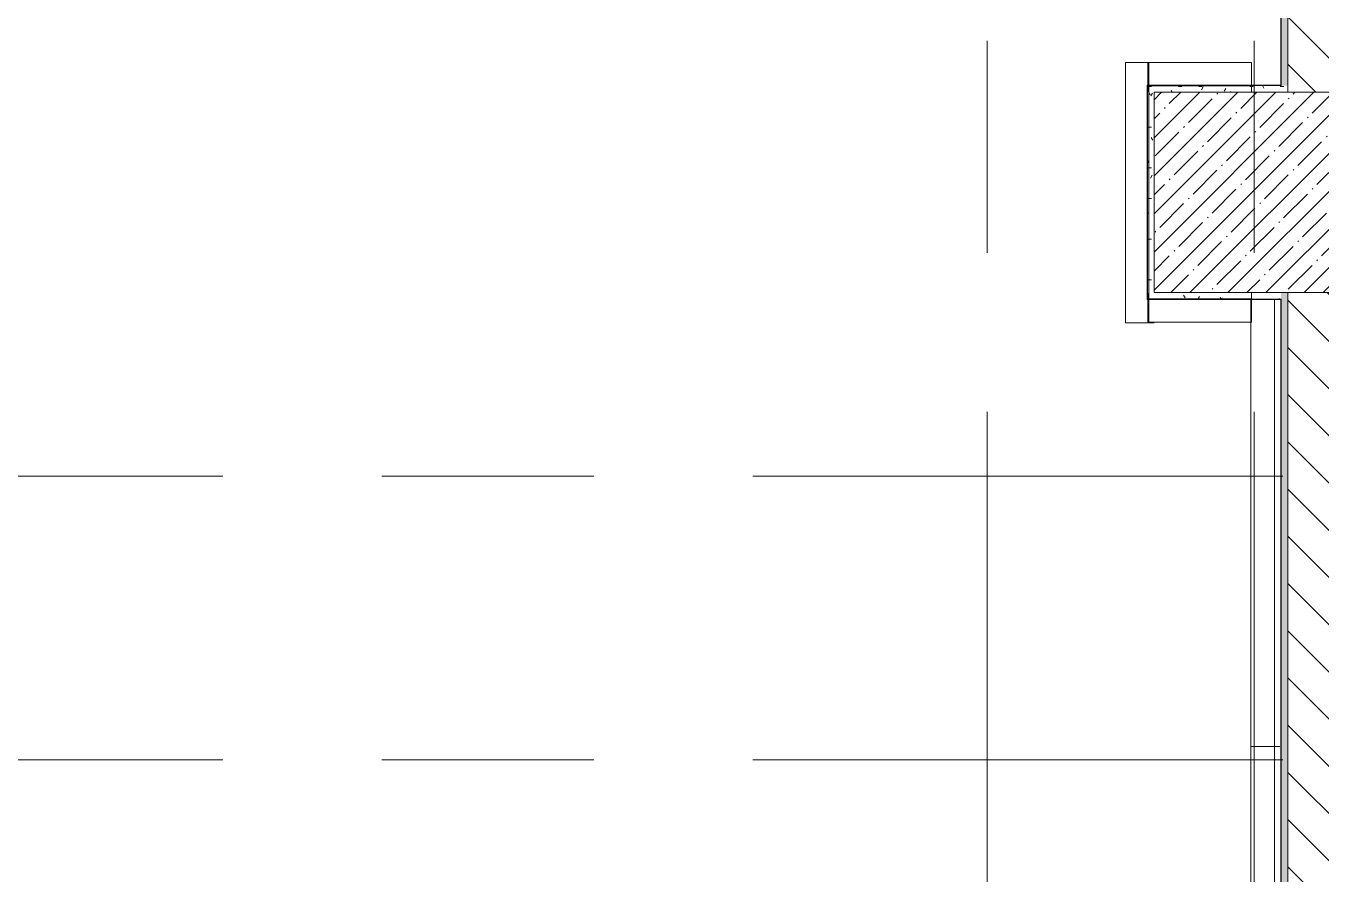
# Model space of a CAD drawing. Header units: millimetres. Extents: x 35147 to 231677, y -8553 to 29000.
# Drawn here: x 62781 to 66660, y 20958 to 23499 of the extents above; entities that cross this region are included whole.
import ezdxf

# ---------------------------------------------------------------- set-up
doc = ezdxf.new("R2010")
doc.units = ezdxf.units.MM
doc.linetypes.add('Осевая', pattern=[3175, 635, -476.25, 1587.5, -476.25])
for name, color, linetype, lineweight in [('A-WALL', 7, 'Continuous', 9), ('I-WALL', 7, 'Continuous', 9), ('S-COLS', 7, 'Continuous', 9), ('Оси-2', 7, 'Осевая', 9)]:
    doc.layers.add(name, color=color, linetype=linetype, lineweight=lineweight)
for name, color, linetype, lineweight, true_color in [('A-WALL-1', 7, 'Continuous', 9, 0x3c3c3c), ('A-WALL-FNSH-1', 7, 'Continuous', 9, 0x3c3c3c), ('I-FURN-1', 7, 'Continuous', 9, 0xf0f0f0)]:
    doc.layers.add(name, color=color, linetype=linetype, lineweight=lineweight, true_color=true_color)
pattern_1 = [(0, (0, 0), (121.92, 30.48), [10.058, -81.382, 10.058, -81.382, -487.68]), (0, (0, 0), (121.92, 30.48), [-182.88, 10.058, -172.822, 10.058, -81.382, -213.36]), (0, (0, 0), (121.92, 30.48), [-457.2, 10.058, -50.902, 10.058, -142.342]), (120, (45.72, 15.24), (-87.356454, 90.345817), [10.058, -81.382, 10.058, -81.382, -487.68]), (120, (45.72, 15.24), (-87.356454, 90.345817), [-182.88, 10.058, -172.822, 10.058, -81.382, -213.36]), (120, (45.72, 15.24), (-87.356454, 90.345817), [-457.2, 10.058, -50.902, 10.058, -142.342]), (240, (60.96, 76.2), (-34.563546, -120.825817), [10.058, -81.382, 10.058, -81.382, -487.68]), (240, (60.96, 76.2), (-34.563546, -120.825817), [-182.88, 10.058, -172.822, 10.058, -81.382, -213.36]), (240, (60.96, 76.2), (-34.563546, -120.825817), [-457.2, 10.058, -50.902, 10.058, -142.342])]

# ---------------------------------------------------------------- blocks, each defined once
blk = doc.blocks.new('Мат в спортивном зале - Т4-31175596-План размещения напольных электротехнических лючков и розеток 2 этажа в осях 12-23')
at = {"layer": 'I-FURN-1'}
for p, q in [((881.3, -839.3), (-458.7, -839.3)), ((-458.7, -839.3), (-458.7, -909.3)), ((-458.7, -909.3), (-458.7, -839.3)), ((-458.7, -839.3), (812.3, -839.3)), ((812.3, -839.3), (881.3, -839.3)), ((881.3, -909.3), (881.3, -839.3)), ((881.3, -839.3), (881.3, -840.6)), ((881.3, -840.6), (881.3, -909.3)), ((-458.7, -925.9), (-458.7, -906.7)), ((-458.7, -909.3), (881.3, -909.3)), ((881.3, -909.3), (-458.7, -909.3)), ((881.3, -906.7), (881.3, -925.9))]:
    blk.add_line(p, q, dxfattribs=at)
blk = doc.blocks.new('Мат в спортивном зале - Т4-V207-План размещения напольных электротехнических лючков и розеток 2 этажа в осях 12-23')
at = {"layer": 'I-FURN-1'}
for p, q in [((881.3, -839.3), (-458.7, -839.3)), ((-458.7, -839.3), (-458.7, -909.3)), ((-458.7, -909.3), (-458.7, -839.3)), ((-458.7, -839.3), (881.3, -839.3)), ((881.3, -909.3), (881.3, -839.3)), ((881.3, -839.3), (881.3, -909.3)), ((-458.7, -925.9), (-458.7, -906.7)), ((-458.7, -909.3), (881.3, -909.3)), ((881.3, -909.3), (-458.7, -909.3)), ((881.3, -906.7), (881.3, -925.9))]:
    blk.add_line(p, q, dxfattribs=at)
blk = doc.blocks.new('Мат в спортивном зале - Т7-V229-План размещения напольных электротехнических лючков и розеток 2 этажа в осях 12-23')
at = {"layer": 'I-FURN-1'}
for p, q in [((881.3, -839.3), (571.3, -839.3)), ((571.3, -839.3), (571.3, -909.3)), ((571.3, -908.3), (571.3, -839.3)), ((571.3, -839.3), (573.9, -839.3)), ((573.9, -839.3), (881.3, -839.3)), ((881.3, -909.3), (881.3, -839.3)), ((881.3, -839.3), (881.3, -908.3)), ((571.3, -925.9), (571.3, -906.7)), ((571.3, -909.3), (881.3, -909.3)), ((881.3, -906.7), (881.3, -925.9))]:
    blk.add_line(p, q, dxfattribs=at)
blk = doc.blocks.new('Мат в спортивном зале - Т7-V230-План размещения напольных электротехнических лючков и розеток 2 этажа в осях 12-23')
at = {"layer": 'I-FURN-1'}
for p, q in [((571.3, 925.9), (571.3, 906.7)), ((881.3, 909.3), (571.3, 909.3)), ((571.3, 909.3), (571.3, 839.3)), ((571.3, 839.3), (571.3, 908.3)), ((881.3, 906.7), (881.3, 925.9)), ((881.3, 839.3), (881.3, 909.3)), ((881.3, 908.3), (881.3, 839.3)), ((571.3, 839.3), (881.3, 839.3)), ((573.9, 839.3), (571.3, 839.3)), ((880, 839.3), (573.9, 839.3)), ((881.3, 839.3), (880, 839.3))]:
    blk.add_line(p, q, dxfattribs=at)
blk = doc.blocks.new('Мат в спортивном зале - Т6-V233-План размещения напольных электротехнических лючков и розеток 2 этажа в осях 12-23')
at = {"layer": 'I-FURN-1'}
for p, q in [((881.3, -839.3), (101.3, -839.3)), ((101.3, -839.3), (101.3, -909.3)), ((101.3, -909.3), (101.3, -839.3)), ((101.3, -839.3), (881.3, -839.3)), ((881.3, -909.3), (881.3, -839.3)), ((881.3, -839.3), (881.3, -906.7)), ((101.3, -925.9), (101.3, -906.7)), ((101.3, -909.3), (881.3, -909.3)), ((103.3, -909.3), (101.3, -909.3)), ((172.3, -909.3), (103.3, -909.3)), ((881.3, -909.3), (812.3, -909.3)), ((881.3, -906.7), (881.3, -925.9)), ((881.3, -906.7), (881.3, -909.3))]:
    blk.add_line(p, q, dxfattribs=at)

msp = doc.modelspace()

# ---------------------------------------------------------------- hatches: boundary and pattern name
at = {"layer": 'I-WALL'}
h = msp.add_hatch(dxfattribs=at)
h.set_pattern_fill('FP_58', color=256, style=0, pattern_type=2)
h.set_pattern_definition(pattern_1)
h.paths.add_polyline_path([(66540, 23320), (66560, 23320), (66559.2, 24020), (66552, 24020), (66552, 24050), (66540, 24050), (66540, 23321)])
h.paths.add_polyline_path([(66540, 25950), (66552, 25950), (66552, 25980), (66560, 25980), (66560, 26500), (66540, 26500), (66540, 26392.9)])
h = msp.add_hatch(dxfattribs=at)
h.set_pattern_fill('FP_19', color=256, style=0, pattern_type=2)
h.set_pattern_definition([(135, (0, 0), (-70.71068, -70.71068), [])])
h.paths.add_polyline_path([(66760, 12300), (66760, 15175), (66560, 15175), (66560, 12300)])
h.paths.add_polyline_path([(66662.9, 16625), (66760, 16625), (66760, 16700), (66560, 16700), (66560, 16625)])
h.paths.add_polyline_path([(66560, 17300), (66760, 17300), (66760, 22700), (66560, 22700), (66560, 17706.9)])
h.paths.add_polyline_path([(66760, 23300), (66760, 24050), (66560, 24050), (66560, 23300)])
h.paths.add_polyline_path([(66560, 25950), (66760, 25950), (66760, 26500), (66560, 26500), (66560, 25980)])
h = msp.add_hatch(dxfattribs=at)
h.set_pattern_fill('FP_58', color=256, style=0, pattern_type=2)
h.set_pattern_definition(pattern_1)
h.paths.add_polyline_path([(66140, 22700), (66160, 22700), (66160, 23320), (66140, 23320)])
h = msp.add_hatch(dxfattribs=at)
h.set_pattern_fill('FP_58', color=256, style=0, pattern_type=2)
h.set_pattern_definition(pattern_1)
h.paths.add_polyline_path([(66560, 23300), (66560, 23320), (66160, 23319), (66160, 23300), (66451.3, 23300)])
h = msp.add_hatch(dxfattribs=at)
h.set_pattern_fill('FP_58', color=256, style=0, pattern_type=2)
h.set_pattern_definition(pattern_1)
h.paths.add_polyline_path([(66540, 22680), (66540, 22700), (66140, 22700), (66140, 22680), (66527, 22680)])
h = msp.add_hatch(dxfattribs=at)
h.set_pattern_fill('FP_58', color=256, style=0, pattern_type=2)
h.set_pattern_definition(pattern_1)
h.paths.add_polyline_path([(66560, 17300), (66560, 22700), (66540, 22700), (66540, 17300)])
at = {"layer": 'S-COLS'}
h = msp.add_hatch(dxfattribs=at)
h.set_pattern_fill('FP_17', color=256, style=0, pattern_type=2)
h.set_pattern_definition([(45, (0, 0), (-57.02463, 57.02463), []), (45, (57.025, 0), (-57.02463, 57.02463), [100.806, -20.161, 3.353, -16.808])])
h.paths.add_polyline_path([(66160, 22700), (66760, 22700), (66760, 23300), (66160, 23300)])

# ---------------------------------------------------------------- linework, layer by layer
at = {"layer": 'A-WALL'}
for p, q in [((66560, 23300), (66560, 24020)), ((66539, 23320), (66540, 23320)), ((66140, 22680), (66540, 22680)), ((66540, 17320), (66540, 22680))]:
    msp.add_line(p, q, dxfattribs=at)
at = {"layer": 'A-WALL-1'}
for p, q in [((66540, 24050), (66540, 23320)), ((66140, 23320), (66140, 22680)), ((66160, 22700), (66160, 23300)), ((66160, 23300), (66760, 23300)), ((66760, 22700), (66160, 22700)), ((66560, 22700), (66560, 17300))]:
    msp.add_line(p, q, dxfattribs=at)
at = {"layer": 'A-WALL-FNSH-1'}
for p, q in [((66539, 24050), (66539, 23320)), ((66540, 23321), (66139, 23321)), ((66139, 23321), (66139, 22679)), ((66140, 23320), (66539, 23320)), ((66139, 22679), (66539, 22679)), ((66539, 22679), (66539, 17321))]:
    msp.add_line(p, q, dxfattribs=at)
at = {"layer": 'S-COLS'}
for p, q in [((66560, 23300), (66160, 23300)), ((66160, 23300), (66160, 22700)), ((66760, 23300), (66560, 23300)), ((66160, 22700), (66560, 22700)), ((66560, 22700), (66760, 22700))]:
    msp.add_line(p, q, dxfattribs=at)
at = {"layer": 'Оси-2'}
for p, q in [((65660, 593.7), (65660, 24898.1)), ((66460, 593.7), (66460, 24898.1)), ((38446.8, 22150), (82200, 22150)), ((38446.8, 21300), (82200, 21300))]:
    msp.add_line(p, q, dxfattribs=at)

# ---------------------------------------------------------------- block references
at = {"layer": 'I-FURN-1', "rotation": 89.99999999999984}
for name, p in [('Мат в спортивном зале - Т6-V233-План размещения напольных электротехнических лючков и розеток 2 этажа в осях 12-23', (65234.6, 22507.7)), ('Мат в спортивном зале - Т4-31175596-План размещения напольных электротехнических лючков и розеток 2 этажа в осях 12-23', (65610.7, 21798.7)), ('Мат в спортивном зале - Т4-V207-План размещения напольных электротехнических лючков и розеток 2 этажа в осях 12-23', (65610.7, 20458.7))]:
    msp.add_blockref(name, p, dxfattribs=at)
at = {"layer": 'I-FURN-1'}
for name, p in [('Мат в спортивном зале - Т7-V229-План размещения напольных электротехнических лючков и розеток 2 этажа в осях 12-23', (65570, 24228.3)), ('Мат в спортивном зале - Т7-V230-План размещения напольных электротехнических лючков и розеток 2 этажа в осях 12-23', (65570, 21771.7))]:
    msp.add_blockref(name, p, dxfattribs=at)

doc.saveas('drawing.dxf')
